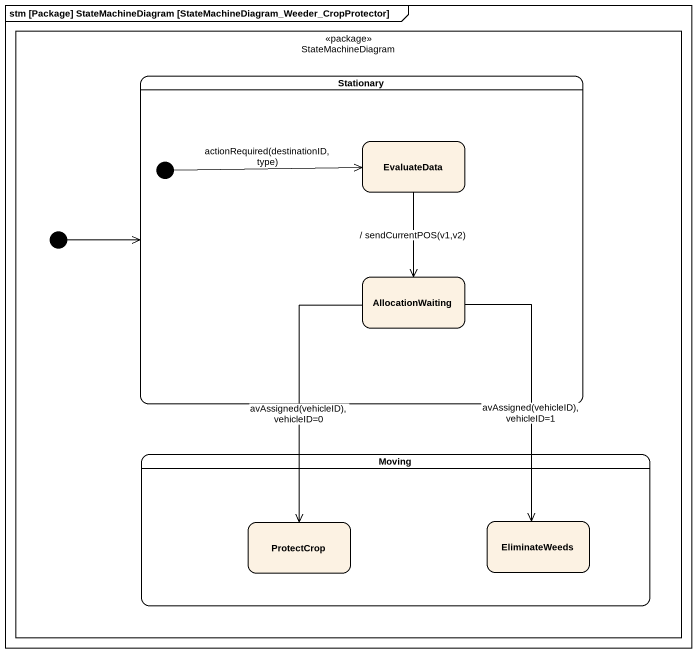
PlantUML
@startuml
mainframe stm [Package] StateMachineDiagram [StateMachineDiagram_Weeder_CropProtector]
hide empty description
state StateMachineDiagram <<package>> {
  state Stationary {
    state EvaluateData
    state AllocationWaiting
    [*] -right-> EvaluateData : actionRequired(destinationID,type)
  }
  state Moving {
    state ProtectCrop
    state EliminateWeeds
  }
  [*] -right-> Stationary
}
EvaluateData --> AllocationWaiting : / sendCurrentPOS(v1,v2)
AllocationWaiting --> ProtectCrop : avAssigned(vehicleID), vehicleID=0
AllocationWaiting --> EliminateWeeds : avAssigned(vehicleID), vehicleID=1
@enduml
